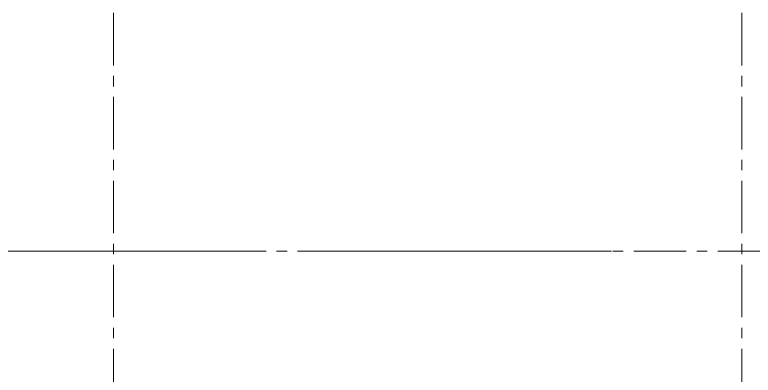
# Model space of a CAD drawing. Header units: millimetres. Extents: x -343543 to 400519, y -115663 to 104219.
# Drawn here: x -323555 to -314626, y -48500 to -44139 of the extents above; entities that cross this region are included whole.
import ezdxf
from ezdxf.xclip import XClip

# ---------------------------------------------------------------- set-up
doc = ezdxf.new("R2010")
doc.units = ezdxf.units.MM
doc.header["$XCLIPFRAME"] = 0
doc.linetypes.add('XREF MAT BANG TUONG XAY$0$01.Xref _MB T2-Mai$0$HIDDEN', pattern=[9.524999999999999, 6.35, -3.175])
doc.linetypes.add('XREF MAT BANG TUONG XAY$0$CENTER', pattern=[50.800000000000004, 31.75, -6.35, 6.35, -6.35])
doc.layers.get('0').update_dxf_attribs({"color": 231, "lineweight": 0})
for name, color, linetype, lineweight in [('A-SYMBOLS', 10, 'Continuous', 13), ('XREF MAT BANG TUONG XAY$0$01.Xref _MB T2-Mai$0$A-HIDD', 8, 'XREF MAT BANG TUONG XAY$0$01.Xref _MB T2-Mai$0$HIDDEN', 9), ('XREF MAT BANG TUONG XAY$0$A-GRID', 8, 'XREF MAT BANG TUONG XAY$0$CENTER', 15)]:
    doc.layers.add(name, color=color, linetype=linetype, lineweight=lineweight)

# ---------------------------------------------------------------- blocks, each defined once
blk = doc.blocks.new('XREF MAT BANG TUONG XAY$0$xref_IKIGAI_Cot')
at = {"layer": 'XREF MAT BANG TUONG XAY$0$A-GRID', "color": 8, "ltscale": 20}
for points in [[(23800, -53895.00000749793), (23800, -27075.56451587411)], [(16200, -53895.00000749793), (16200, -27358.27755360899)], [(-2907.525181142613, -47000.00001760034), (42750.0013740146, -47000.00001760034)]]:
    blk.add_lwpolyline(points, dxfattribs=at)
blk = doc.blocks.new('01.Xref _MB T1')
at = {"layer": 'XREF MAT BANG TUONG XAY$0$01.Xref _MB T2-Mai$0$A-HIDD', "color": 8, "ltscale": 500}
blk.add_lwpolyline([(0.000109863918623887, -47000.00004985331), (39999.99072682712, -47000.00004985331), (39999.99072682712, -30600.00246064622), (0.000109863918623887, -30600.00246064622)], close=True, dxfattribs=at)
at = {"color": 8}
ref = blk.add_blockref('XREF MAT BANG TUONG XAY$0$xref_IKIGAI_Cot', (-0.009273172880057245, -1.07509913505055e-05), dxfattribs=at)
XClip(ref).set_block_clipping_path([(-5181.149416777484, -58156.12518449636), (44638.32758750307, -24933.26505126614)])

msp = doc.modelspace()

# ---------------------------------------------------------------- block references
at = {"layer": 'A-SYMBOLS'}
msp.add_blockref('01.Xref _MB T1', (-338563.4783449996, 2.91038304567337e-11), dxfattribs=at)

doc.saveas('drawing.dxf')
